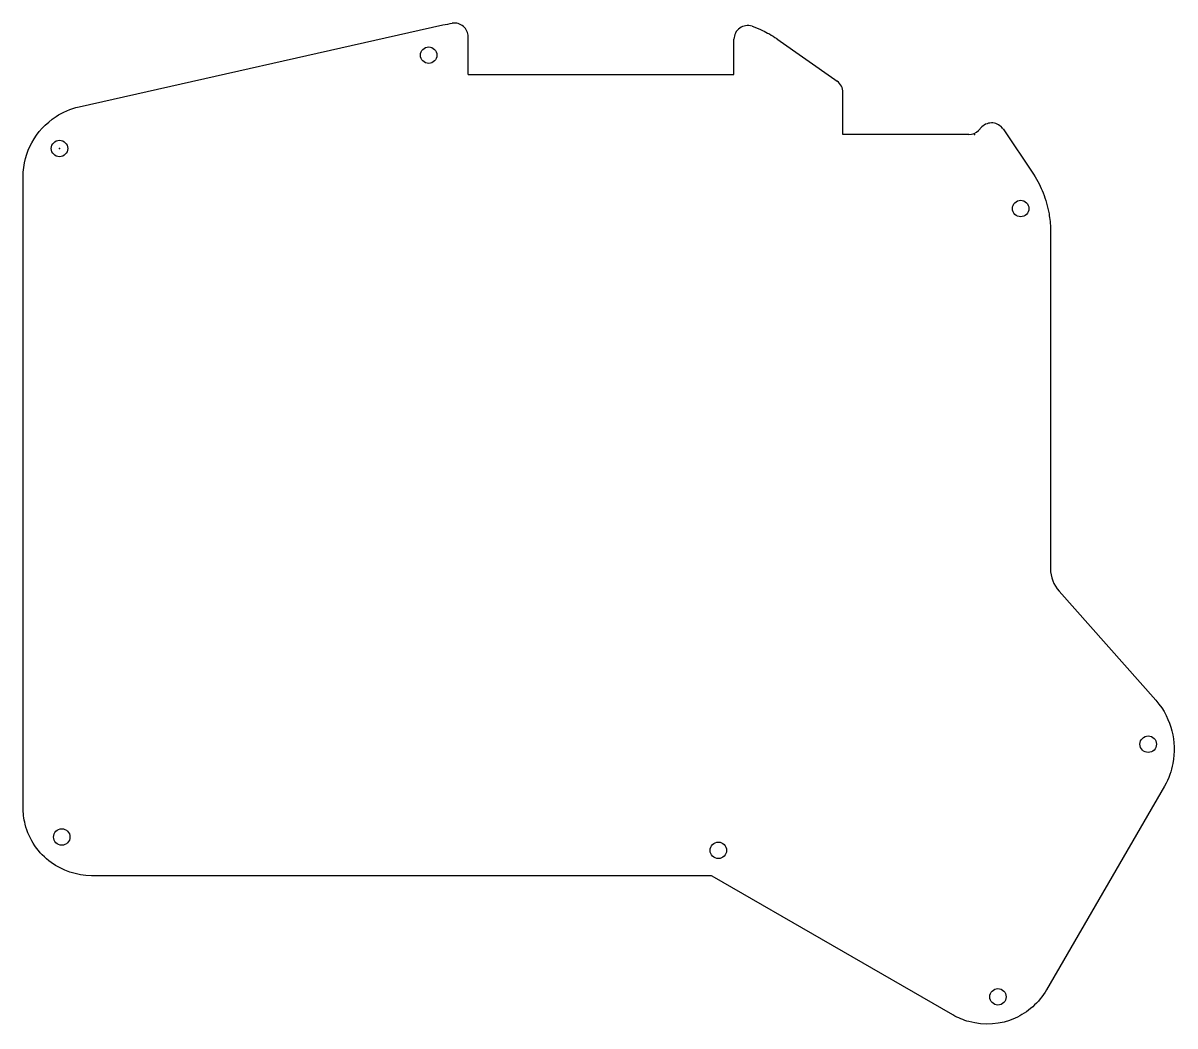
# Model space of a CAD drawing. Header units: millimetres. Extents: x 73 to 241, y 86 to 233.
import ezdxf

# ---------------------------------------------------------------- set-up
doc = ezdxf.new("R2010")
doc.units = ezdxf.units.MM
doc.layers.get('0').update_dxf_attribs({"linetype": 'CONTINUOUS'})

msp = doc.modelspace()

# ---------------------------------------------------------------- linework, layer by layer
for p, q in [((81.01, 220.33), (134.12, 232.28)), ((137.82, 225.05), (137.82, 230.56)), ((176.65, 225.05), (176.65, 230.19)), ((182.92, 230.27), (191.38, 224.29)), ((137.82, 225.05), (176.65, 225.05)), ((191.38, 224.29), (191.72, 224.05)), ((192.56, 216.28), (192.56, 222.42)), ((212.36, 216.87), (212.87, 217.38)), ((215.95, 217.09), (220.4, 210.47)), ((215.95, 217.09), (220.4, 210.47)), ((210.95, 216.28), (192.56, 216.28)), ((72.8, 117.99), (72.8, 210.09)), ((222.88, 202.35), (222.89, 152.86)), ((224.15, 149.54), (238.27, 133.62)), ((239.54, 121.08), (222.3, 91.3)), ((173.28, 107.99), (82.8, 107.99)), ((208.64, 87.64), (173.45, 107.94))]:
    msp.add_line(p, q)
for centre in [(132.06, 227.87), (78.13, 214.23), (218.53, 205.46), (237.16, 127.2), (78.46, 113.64), (174.37, 111.69), (215.21, 90.29)]:
    msp.add_circle(centre, 1.2)
for centre, radius, start, end in [((135.82, 230.56), 2, 0, 98.9093), ((178.65, 230.19), 2, 71.1586, 180), ((190.56, 222.42), 2, 0.001, 54.715), ((214.29, 215.97), 2, 33.9769, 135.0391), ((210.95, 218.28), 2, 270.001, 315.0391), ((227.89, 152.86), 5, 180.001, 221.5833)]:
    msp.add_arc(centre, radius, start, end)
for points, knots in [([(134.12, 232.28), (134.12, 232.28), (134.12, 232.28), (134.13, 232.28), (134.61, 232.38), (135.06, 232.47), (135.51, 232.54)], [-0.001288, -0.001288, -0.001288, -0.001288, 0, 0, 0, 0.2416287, 0.2416287, 0.2416287, 0.2416287]), ([(179.3, 232.09), (179.81, 231.91), (180.31, 231.71), (180.82, 231.48), (181.48, 231.17), (182.15, 230.82), (182.91, 230.28)], [0.5431333, 0.5431333, 0.5431333, 0.5431333, 0.7427224, 0.7427224, 0.7427224, 0.9989449, 0.9989449, 0.9989449, 0.9989449]), ([(72.8, 210.09), (72.8, 212), (73.32, 213.67), (74.09, 215.07), (74.93, 216.62), (76.09, 217.9), (77.64, 218.91), (78.59, 219.53), (79.72, 220.05), (81.01, 220.33)], [0, 0, 0, 0, 0.357372, 0.357372, 0.357372, 0.754028, 0.754028, 0.754028, 1, 1, 1, 1]), ([(220.4, 210.47), (220.4, 210.47), (220.41, 210.47), (220.41, 210.47), (221.08, 209.46), (221.47, 208.61), (221.8, 207.75), (222.19, 206.75), (222.47, 205.77), (222.67, 204.67), (222.79, 203.98), (222.88, 203.25), (222.88, 202.35)], [-0.002185, -0.002185, -0.002185, -0.002185, 0, 0, 0, 0.345214, 0.345214, 0.345214, 0.74612, 0.74612, 0.74612, 1, 1, 1, 1]), ([(238.27, 133.62), (239.56, 132.17), (240.24, 130.63), (240.61, 129.14), (241, 127.58), (241.07, 126.03), (240.76, 124.38), (240.56, 123.31), (240.19, 122.2), (239.54, 121.08)], [0.0001622, 0.0001622, 0.0001622, 0.0001622, 0.3686759, 0.3686759, 0.3686759, 0.7527054, 0.7527054, 0.7527054, 1, 1, 1, 1]), ([(82.8, 107.99), (80.62, 107.99), (78.54, 108.72), (76.89, 109.92), (75.06, 111.27), (73.7, 113.21), (73.11, 115.51), (72.91, 116.31), (72.8, 117.14), (72.8, 117.99)], [0, 0, 0, 0, 0.399506, 0.399506, 0.399506, 0.845696, 0.845696, 0.845696, 1, 1, 1, 1]), ([(222.3, 91.3), (221.21, 89.42), (219.55, 87.99), (217.71, 87.17), (215.62, 86.24), (213.25, 86.03), (210.96, 86.67), (210.16, 86.89), (209.38, 87.22), (208.64, 87.64)], [0.000214, 0.000214, 0.000214, 0.000214, 0.3965448, 0.3965448, 0.3965448, 0.8438533, 0.8438533, 0.8438533, 1, 1, 1, 1])]:
    msp.add_open_spline(points, degree=3, knots=knots)
for points, degree in [([(182.91, 230.28), (182.92, 230.27)], 1), ([(173.45, 107.94), (173.4, 107.96), (173.33, 107.98), (173.28, 107.99)], 3)]:
    msp.add_open_spline(points, degree=degree)
for p in [(211.78, 216.28), (78.13, 214.23)]:
    msp.add_point(p)

doc.saveas('drawing.dxf')
